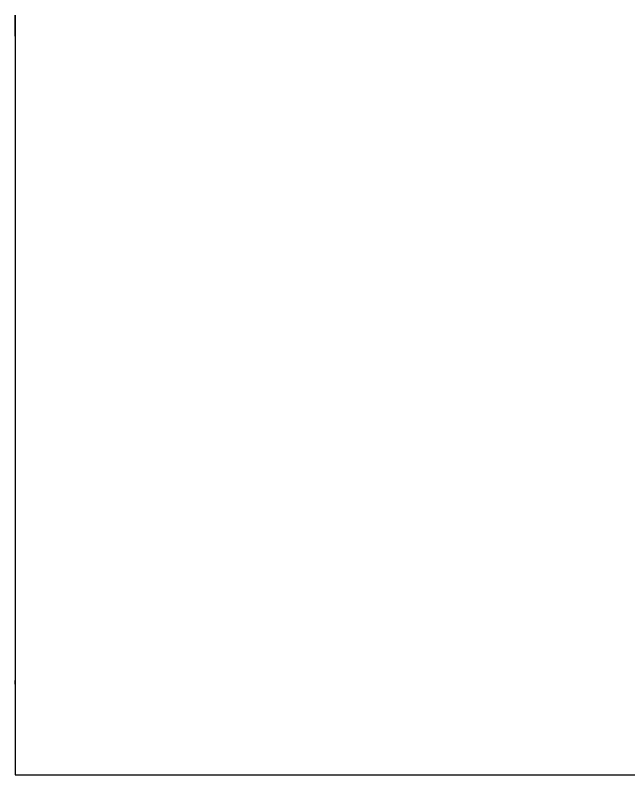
# Model space of a CAD drawing. Extents: x 9119 to 14551, y -233 to 2082.
# Drawn here: x 13311.6 to 13359.6, y 223.5 to 283 of the extents above; entities that cross this region are included whole.
import ezdxf

# ---------------------------------------------------------------- set-up
doc = ezdxf.new("R2010")
doc.units = 0
doc.header["$LTSCALE"] = 10
doc.header["$MEASUREMENT"] = 0
doc.layers.add('1', color=7, linetype='CONTINUOUS', true_color=0xffffff)

msp = doc.modelspace()

# ---------------------------------------------------------------- linework, layer by layer
at = {"layer": '1', "color": 7, "linetype": 'Continuous', "lineweight": -3}
for points, knots in [([(13311.566, 283.042), (13311.566, 283.042), (13311.566, 283.041), (13311.566, 283.041), (13311.566, 283.041), (13311.566, 283.039), (13311.566, 283.032), (13311.566, 283.02), (13311.566, 282.987), (13311.566, 282.955), (13311.566, 282.901), (13311.566, 282.89), (13311.566, 282.865), (13311.566, 282.827), (13311.566, 282.783), (13311.566, 282.686), (13311.566, 282.611), (13311.566, 282.357), (13311.566, 282.146), (13311.566, 281.644), (13311.566, 281.353), (13311.566, 280.854), (13311.566, 280.677), (13311.566, 280.443), (13311.566, 280.395), (13311.566, 280.299), (13311.566, 280.154), (13311.566, 280.003), (13311.566, 279.49), (13311.566, 279.045), (13311.566, 278.085), (13311.566, 277.571), (13311.566, 276.747), (13311.566, 276.464), (13311.566, 276.026), (13311.566, 275.804), (13311.566, 275.577), (13311.566, 275.424), (13311.566, 275.347), (13311.566, 274.651), (13311.566, 274.007), (13311.567, 272.67), (13311.567, 271.976), (13311.567, 270.541), (13311.567, 269.799), (13311.567, 268.84), (13311.567, 268.549), (13311.567, 268.256), (13311.567, 268.059), (13311.567, 267.961), (13311.567, 267.467), (13311.567, 267.069), (13311.567, 265.866), (13311.567, 265.052), (13311.567, 263.401), (13311.567, 262.564), (13311.567, 261.29), (13311.567, 260.862), (13311.567, 260.216), (13311.567, 260), (13311.567, 259.675), (13311.567, 259.566), (13311.567, 259.349), (13311.567, 259.24), (13311.567, 258.263), (13311.567, 257.397), (13311.567, 255.669), (13311.567, 254.808), (13311.567, 253.089), (13311.567, 252.232), (13311.567, 251.163), (13311.567, 250.95), (13311.567, 250.63), (13311.567, 250.523), (13311.567, 250.311), (13311.567, 249.781), (13311.567, 249.258), (13311.567, 248.014), (13311.567, 246.388), (13311.567, 244.826), (13311.567, 243.678), (13311.567, 243.3), (13311.567, 242.832), (13311.567, 242.739), (13311.566, 242.553), (13311.566, 242.46), (13311.566, 242.183), (13311.566, 242), (13311.566, 241.095), (13311.566, 240.399), (13311.566, 239.065), (13311.566, 238.425), (13311.566, 237.203), (13311.566, 236.619), (13311.566, 235.996), (13311.566, 235.927), (13311.566, 235.79), (13311.566, 235.722), (13311.566, 235.521), (13311.566, 235.389), (13311.566, 234.999), (13311.566, 234.748), (13311.566, 234.023), (13311.566, 233.575), (13311.566, 233.061), (13311.566, 232.961), (13311.566, 232.814), (13311.566, 232.765), (13311.566, 232.669), (13311.566, 232.434), (13311.566, 232.214), (13311.566, 231.718), (13311.566, 231.137), (13311.566, 230.718), (13311.566, 230.465), (13311.566, 230.391), (13311.566, 230.311), (13311.566, 230.296), (13311.566, 230.266), (13311.566, 230.252), (13311.566, 230.212), (13311.566, 230.188), (13311.566, 230.083), (13311.566, 230.041), (13311.566, 230.042)], [0, 0, 0, 0, 0.000977, 0.000977, 0.001953, 0.003907, 0.007814, 0.015627, 0.015627, 0.031254, 0.031254, 0.035161, 0.035161, 0.039068, 0.046882, 0.046882, 0.062509, 0.062509, 0.093763, 0.093763, 0.125018, 0.125018, 0.140645, 0.140645, 0.144552, 0.144552, 0.148458, 0.156272, 0.156272, 0.187526, 0.187526, 0.218781, 0.218781, 0.234408, 0.234408, 0.242221, 0.246128, 0.246128, 0.250035, 0.250035, 0.281289, 0.281289, 0.312544, 0.312544, 0.343798, 0.343798, 0.351612, 0.355519, 0.355519, 0.359425, 0.359425, 0.375053, 0.375053, 0.406307, 0.406307, 0.437561, 0.437561, 0.453189, 0.453189, 0.461002, 0.461002, 0.464909, 0.464909, 0.468816, 0.468816, 0.50007, 0.50007, 0.531325, 0.531325, 0.562579, 0.562579, 0.570393, 0.570393, 0.574299, 0.574299, 0.578206, 0.593833, 0.593833, 0.625088, 0.656342, 0.656342, 0.671969, 0.671969, 0.675876, 0.675876, 0.679783, 0.679783, 0.687597, 0.687597, 0.718851, 0.718851, 0.750105, 0.750105, 0.78136, 0.78136, 0.785266, 0.785266, 0.789173, 0.789173, 0.796987, 0.796987, 0.812614, 0.812614, 0.843868, 0.843868, 0.851682, 0.851682, 0.855589, 0.855589, 0.859496, 0.875123, 0.875123, 0.906377, 0.937632, 0.937632, 0.953259, 0.953259, 0.957166, 0.957166, 0.961072, 0.961072, 0.968886, 0.968886, 1, 1, 1, 1]), ([(13311.566, 281.39), (13311.566, 281.571), (13311.566, 281.738), (13311.566, 282.017), (13311.566, 282.133), (13311.566, 282.266), (13311.566, 282.292), (13311.566, 282.343), (13311.566, 282.368), (13311.566, 282.44), (13311.566, 282.485), (13311.566, 282.699), (13311.566, 282.827), (13311.566, 282.955), (13311.566, 282.988), (13311.566, 283.02), (13311.566, 283.032), (13311.566, 283.039), (13311.566, 283.041), (13311.566, 283.041), (13311.566, 283.041)], [0, 0, 0, 0, 0.169381, 0.169381, 0.30983, 0.30983, 0.344942, 0.344942, 0.380054, 0.380054, 0.450279, 0.450279, 0.731176, 0.731176, 0.871625, 0.871625, 0.941849, 0.976961, 0.994518, 1, 1, 1, 1]), ([(13311.566, 230.633), (13311.566, 230.651), (13311.566, 230.669), (13311.566, 230.736), (13311.566, 230.786), (13311.566, 230.87), (13311.566, 230.9), (13311.566, 230.932)], [0, 0, 0, 0, 0.198362, 0.198362, 0.70961, 0.70961, 1, 1, 1, 1]), ([(13311.566, 223.541), (13311.565, 223.541), (13311.565, 223.541), (13311.576, 223.541), (13311.577, 223.541), (13311.578, 223.541)], [0, 0, 0, 0, 0.896997, 0.896997, 1, 1, 1, 1]), ([(13311.578, 223.541), (13311.58, 223.541), (13311.582, 223.541), (13311.589, 223.541), (13311.604, 223.541), (13311.634, 223.541), (13311.671, 223.541), (13311.679, 223.541), (13311.697, 223.541), (13311.725, 223.541), (13311.81, 223.541), (13311.928, 223.541), (13312.066, 223.541), (13312.096, 223.541), (13312.16, 223.541), (13312.195, 223.541), (13312.272, 223.541), (13312.313, 223.541), (13312.403, 223.541), (13312.452, 223.541), (13312.531, 223.541), (13312.559, 223.541), (13312.616, 223.541), (13312.705, 223.541), (13312.941, 223.541), (13313.204, 223.541), (13313.524, 223.541), (13313.641, 223.541), (13313.9, 223.541), (13314.043, 223.541), (13314.284, 223.541), (13314.368, 223.541), (13314.546, 223.541), (13314.64, 223.541), (13314.94, 223.541), (13315.163, 223.541), (13315.483, 223.541), (13315.549, 223.541), (13315.686, 223.541), (13315.756, 223.541), (13315.974, 223.541), (13316.129, 223.541), (13316.463, 223.541), (13316.642, 223.541), (13316.886, 223.541), (13316.936, 223.541), (13317.037, 223.541), (13317.089, 223.541), (13317.247, 223.541), (13317.411, 223.541), (13317.586, 223.541), (13317.704, 223.541), (13317.765, 223.541), (13317.95, 223.541), (13318.078, 223.541), (13318.478, 223.541), (13318.766, 223.541), (13319.385, 223.541), (13319.716, 223.541), (13320.425, 223.541), (13320.804, 223.541), (13321.611, 223.541), (13322.039, 223.541), (13322.953, 223.541), (13323.437, 223.541), (13324.017, 223.541), (13324.082, 223.541), (13324.213, 223.541), (13324.279, 223.541), (13324.477, 223.541), (13324.88, 223.541), (13325.297, 223.541), (13326.151, 223.541), (13326.747, 223.541), (13327.994, 223.541), (13328.646, 223.541), (13330.008, 223.541), (13330.719, 223.541), (13331.554, 223.541), (13331.647, 223.541), (13331.835, 223.541), (13331.929, 223.541), (13332.212, 223.541), (13332.402, 223.541), (13332.976, 223.541), (13333.364, 223.541), (13334.542, 223.541), (13335.347, 223.541), (13336.378, 223.541), (13336.586, 223.541), (13337.003, 223.541), (13337.213, 223.541), (13337.846, 223.541), (13338.273, 223.541), (13339.57, 223.541), (13340.454, 223.541), (13341.808, 223.541), (13342.264, 223.541), (13342.84, 223.541), (13342.956, 223.541), (13343.188, 223.541), (13343.303, 223.541), (13343.652, 223.541), (13343.884, 223.541), (13345.048, 223.541), (13345.984, 223.541), (13347.162, 223.541), (13347.398, 223.541), (13347.87, 223.541), (13348.106, 223.541), (13348.817, 223.541), (13349.292, 223.541), (13350.72, 223.541), (13351.677, 223.541), (13352.878, 223.541), (13353.119, 223.541), (13353.601, 223.541), (13353.842, 223.541), (13354.566, 223.541), (13355.05, 223.541), (13355.778, 223.541), (13356.02, 223.541), (13356.505, 223.541), (13356.748, 223.541), (13357.475, 223.541), (13357.96, 223.541), (13358.93, 223.541), (13359.415, 223.541), (13360.385, 223.541), (13361.84, 223.541), (13365.235, 223.541), (13372.025, 223.541), (13385.605, 223.541), (13412.765, 223.541), (13436.045, 223.541), (13451.565, 223.541)], [0, 0, 0, 0, 0.020213, 0.020213, 0.056501, 0.129078, 0.129078, 0.147222, 0.147222, 0.165366, 0.201655, 0.274232, 0.274232, 0.292376, 0.292376, 0.31052, 0.31052, 0.328664, 0.328664, 0.346809, 0.346809, 0.355881, 0.355881, 0.364953, 0.383097, 0.419385, 0.419385, 0.43753, 0.43753, 0.455674, 0.455674, 0.464746, 0.464746, 0.473818, 0.473818, 0.491962, 0.491962, 0.496498, 0.496498, 0.501034, 0.501034, 0.510106, 0.510106, 0.519179, 0.519179, 0.521447, 0.521447, 0.523715, 0.523715, 0.528251, 0.530519, 0.530519, 0.532787, 0.532787, 0.537323, 0.537323, 0.546395, 0.546395, 0.555467, 0.555467, 0.564539, 0.564539, 0.573611, 0.573611, 0.582683, 0.582683, 0.583817, 0.583817, 0.584951, 0.584951, 0.587219, 0.591755, 0.591755, 0.600827, 0.600827, 0.6099, 0.6099, 0.618972, 0.618972, 0.620106, 0.620106, 0.62124, 0.62124, 0.623508, 0.623508, 0.628044, 0.628044, 0.637116, 0.637116, 0.639384, 0.639384, 0.641652, 0.641652, 0.646188, 0.646188, 0.65526, 0.65526, 0.659796, 0.659796, 0.66093, 0.66093, 0.662064, 0.662064, 0.664332, 0.664332, 0.673404, 0.673404, 0.675672, 0.675672, 0.67794, 0.67794, 0.682476, 0.682476, 0.691548, 0.691548, 0.693817, 0.693817, 0.696085, 0.696085, 0.700621, 0.700621, 0.702889, 0.702889, 0.705157, 0.705157, 0.709693, 0.709693, 0.714229, 0.714229, 0.718765, 0.727837, 0.745981, 0.78227, 0.854846, 1, 1, 1, 1])]:
    msp.add_open_spline(points, degree=3, knots=knots, dxfattribs=at)
for points in [[(13311.566, 283.035), (13311.566, 282.994)], [(13311.566, 230.109), (13311.566, 223.541)]]:
    msp.add_open_spline(points, degree=1, dxfattribs=at)

doc.saveas('drawing.dxf')
